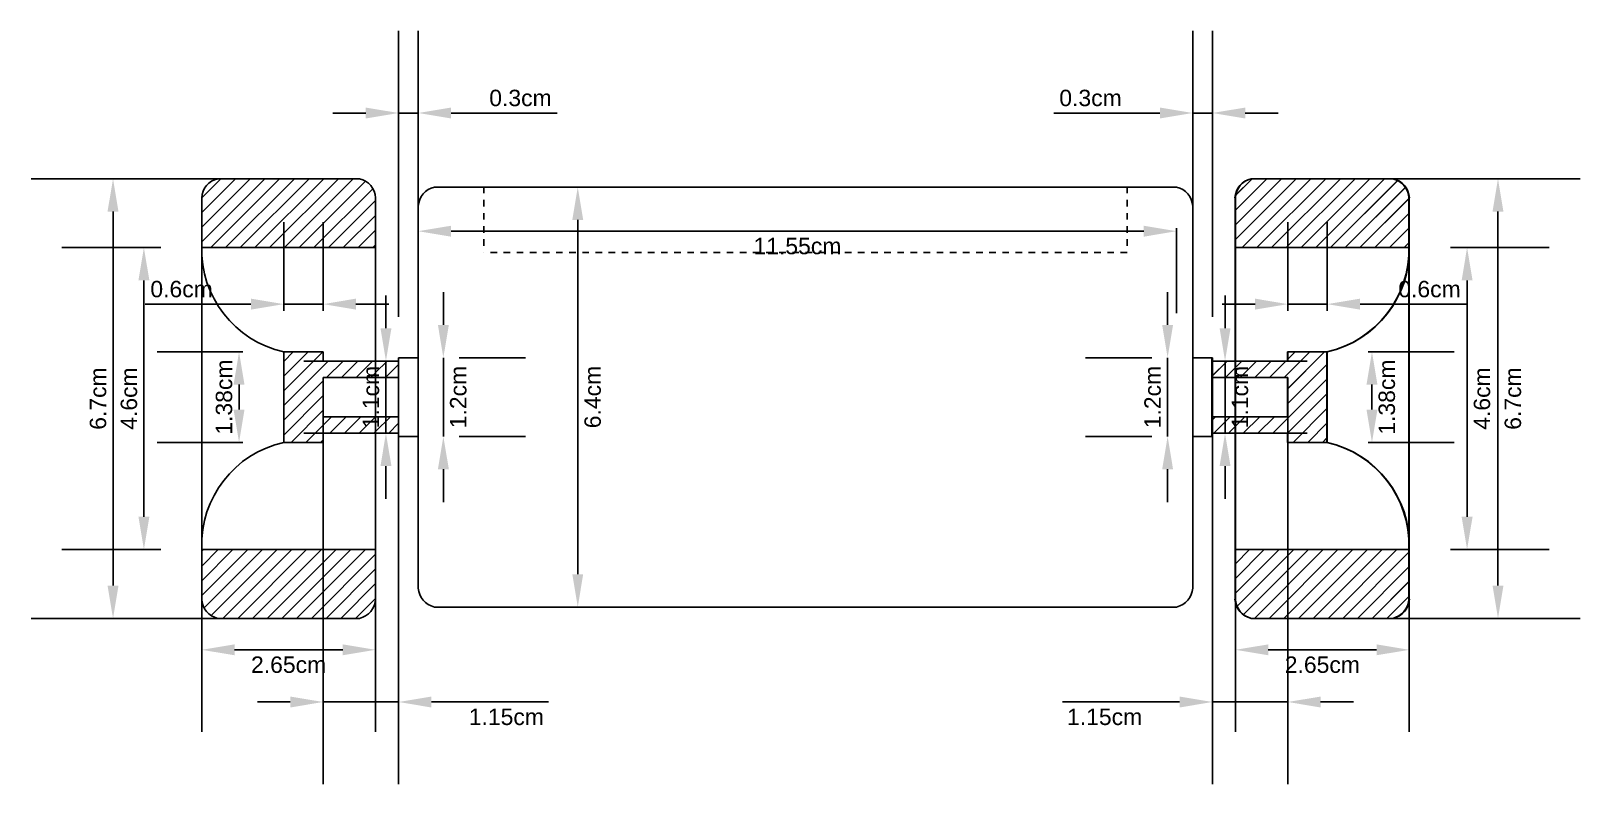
# Model space of a CAD drawing. Header units: millimetres. Extents: x 1801 to 3617, y 1965 to 3961.
# Drawn here: x 1832.09 to 1855.69, y 1980.49 to 1991.97 of the extents above; entities that cross this region are included whole.
import ezdxf

# ---------------------------------------------------------------- set-up
doc = ezdxf.new("R2010")
doc.units = ezdxf.units.MM
doc.header["$LTSCALE"] = 0.005
doc.linetypes.add('ACAD_ISO02W100', pattern=[15, 12, -3])
for name, color, linetype, plot in [('电机', 30, 'Continuous', False), ('车架', 140, 'Continuous', False), ('车轮', 18, 'Continuous', False)]:
    doc.layers.add(name, color=color, linetype=linetype, plot=plot)
doc.styles.get("Standard").update_dxf_attribs({"font": 'arial.ttf'})
doc.dimstyles.new('ISO-25', dxfattribs={"dimtxt": 0.25, "dimasz": 0.5, "dimexe": 1.25, "dimexo": 0.625, "dimgap": 0.1, "dimtad": 2, "dimdsep": 46, "dimtxsty": 'Standard', "dimcen": 2.5, "dimadec": 0, "dimazin": 0, "dimtfac": 1, "dimtmove": 0, "dimatfit": 3, "dimfxl": 1, "dimarcsym": 0})
pattern_1 = [(45, (1.81244, -1.498), (-0.1122532015, 0.1122532015), [])]
pattern_2 = [(45, (1.76317, -1.47491), (-0.1122532015, 0.1122532015), [])]

# ---------------------------------------------------------------- blocks, each defined once
blk = doc.blocks.new('*D36')
at = {"layer": 'Defpoints', "color": 0, "transparency": 16777216}
for p in [(1837.988, 1989.592), (1838.234, 1983.192), (1840.418, 1983.192)]:
    blk.add_point(p, dxfattribs=at)
at = {"layer": '车架', "color": 0, "lineweight": -2, "transparency": 16777216}
for p, q in [((1838.613, 1989.592), (1841.668, 1989.592)), ((1840.418, 1989.092), (1840.418, 1983.692)), ((1838.859, 1983.192), (1841.668, 1983.192))]:
    blk.add_line(p, q, dxfattribs=at)
at = {"layer": '车架', "color": 0, "transparency": 16777216}
for points in [[(1840.335, 1989.092), (1840.501, 1989.092), (1840.418, 1989.592)], [(1840.335, 1983.692), (1840.501, 1983.692), (1840.418, 1983.192)]]:
    blk.add_solid(points, dxfattribs=at)
at = {"layer": '车架', "color": 0, "transparency": 16777216, "insert": (1840.646, 1986.392), "char_height": 0.25, "attachment_point": 5, "rotation": 90}
blk.add_mtext('6.4cm', dxfattribs=at)
blk = doc.blocks.new('*D37')
at = {"layer": 'Defpoints', "color": 0, "transparency": 16777216}
for p in [(1837.988, 1989.592), (1849.542, 1989.592), (1849.542, 1988.92)]:
    blk.add_point(p, dxfattribs=at)
at = {"layer": '车架', "color": 0, "lineweight": -2, "transparency": 16777216}
for p, q in [((1837.988, 1988.967), (1837.988, 1987.67)), ((1838.488, 1988.92), (1849.042, 1988.92)), ((1849.542, 1988.967), (1849.542, 1987.67))]:
    blk.add_line(p, q, dxfattribs=at)
at = {"layer": '车架', "color": 0, "transparency": 16777216}
for points in [[(1838.488, 1989.003), (1838.488, 1988.836), (1837.988, 1988.92)], [(1849.042, 1989.003), (1849.042, 1988.836), (1849.542, 1988.92)]]:
    blk.add_solid(points, dxfattribs=at)
at = {"layer": '车架', "color": 0, "transparency": 16777216, "insert": (1843.765, 1988.692), "char_height": 0.25, "attachment_point": 5}
blk.add_mtext('11.55cm', dxfattribs=at)
blk = doc.blocks.new('*D38')
at = {"layer": 'Defpoints', "color": 0, "transparency": 16777216}
for p in [(1837.988, 1986.992), (1837.988, 1985.792), (1838.37, 1985.792)]:
    blk.add_point(p, dxfattribs=at)
at = {"layer": '电机', "color": 0, "lineweight": -2, "transparency": 16777216}
for p, q in [((1838.37, 1987.492), (1838.37, 1987.992)), ((1838.37, 1986.992), (1838.37, 1985.792)), ((1838.613, 1986.992), (1839.62, 1986.992)), ((1838.613, 1985.792), (1839.62, 1985.792)), ((1838.37, 1985.292), (1838.37, 1984.792))]:
    blk.add_line(p, q, dxfattribs=at)
at = {"layer": '电机', "color": 0, "transparency": 16777216}
for points in [[(1838.287, 1987.492), (1838.454, 1987.492), (1838.37, 1986.992)], [(1838.287, 1985.292), (1838.454, 1985.292), (1838.37, 1985.792)]]:
    blk.add_solid(points, dxfattribs=at)
at = {"layer": '电机', "color": 0, "transparency": 16777216, "insert": (1838.598, 1986.392), "char_height": 0.25, "attachment_point": 5, "rotation": 90}
blk.add_mtext('1.2cm', dxfattribs=at)
blk = doc.blocks.new('*D39')
at = {"layer": 'Defpoints', "color": 0, "transparency": 16777216}
for p in [(1837.688, 1986.941), (1837.495, 1985.841), (1837.688, 1985.841)]:
    blk.add_point(p, dxfattribs=at)
at = {"layer": '电机', "color": 0, "lineweight": -2, "transparency": 16777216}
for p, q in [((1837.495, 1987.441), (1837.495, 1987.941)), ((1837.063, 1986.941), (1836.245, 1986.941)), ((1837.495, 1986.941), (1837.495, 1985.841)), ((1837.063, 1985.841), (1836.245, 1985.841)), ((1837.495, 1985.341), (1837.495, 1984.841))]:
    blk.add_line(p, q, dxfattribs=at)
at = {"layer": '电机', "color": 0, "transparency": 16777216}
for points in [[(1837.412, 1987.441), (1837.579, 1987.441), (1837.495, 1986.941)], [(1837.412, 1985.341), (1837.579, 1985.341), (1837.495, 1985.841)]]:
    blk.add_solid(points, dxfattribs=at)
at = {"layer": '电机', "color": 0, "transparency": 16777216, "insert": (1837.268, 1986.391), "char_height": 0.25, "attachment_point": 5, "rotation": 90}
blk.add_mtext('1.1cm', dxfattribs=at)
blk = doc.blocks.new('*D40')
at = {"layer": 'Defpoints', "color": 0, "transparency": 16777216}
for p in [(1836.538, 1986.941), (1837.688, 1986.936), (1837.688, 1981.745)]:
    blk.add_point(p, dxfattribs=at)
at = {"layer": '电机', "color": 0, "lineweight": -2, "transparency": 16777216}
for p, q in [((1836.538, 1986.316), (1836.538, 1980.495)), ((1837.688, 1986.311), (1837.688, 1980.495)), ((1836.038, 1981.745), (1835.538, 1981.745)), ((1836.538, 1981.745), (1837.688, 1981.745)), ((1838.188, 1981.745), (1839.973, 1981.745))]:
    blk.add_line(p, q, dxfattribs=at)
at = {"layer": '电机', "color": 0, "transparency": 16777216}
for points in [[(1836.038, 1981.828), (1836.038, 1981.661), (1836.538, 1981.745)], [(1838.188, 1981.828), (1838.188, 1981.661), (1837.688, 1981.745)]]:
    blk.add_solid(points, dxfattribs=at)
at = {"layer": '电机', "color": 0, "transparency": 16777216, "insert": (1839.33, 1981.517), "char_height": 0.25, "attachment_point": 5}
blk.add_mtext('1.15cm', dxfattribs=at)
blk = doc.blocks.new('*D41')
at = {"layer": 'Defpoints', "color": 0, "transparency": 16777216}
for p in [(1837.988, 1990.721), (1837.688, 1986.991), (1837.988, 1986.991)]:
    blk.add_point(p, dxfattribs=at)
at = {"layer": '电机', "color": 0, "lineweight": -2, "transparency": 16777216}
for p, q in [((1837.688, 1987.616), (1837.688, 1991.971)), ((1837.988, 1987.616), (1837.988, 1991.971)), ((1837.188, 1990.721), (1836.688, 1990.721)), ((1837.688, 1990.721), (1837.988, 1990.721)), ((1838.488, 1990.721), (1840.102, 1990.721))]:
    blk.add_line(p, q, dxfattribs=at)
at = {"layer": '电机', "color": 0, "transparency": 16777216}
for points in [[(1837.188, 1990.804), (1837.188, 1990.638), (1837.688, 1990.721)], [(1838.488, 1990.804), (1838.488, 1990.638), (1837.988, 1990.721)]]:
    blk.add_solid(points, dxfattribs=at)
at = {"layer": '电机', "color": 0, "transparency": 16777216, "insert": (1839.545, 1990.949), "char_height": 0.25, "attachment_point": 5}
blk.add_mtext('0.3cm', dxfattribs=at)
blk = doc.blocks.new('*D42')
at = {"layer": 'Defpoints', "color": 0, "transparency": 16777216}
for p in [(1835.938, 1987.081), (1835.257, 1985.701), (1835.938, 1985.701)]:
    blk.add_point(p, dxfattribs=at)
at = {"layer": '电机', "color": 0, "lineweight": -2, "transparency": 16777216}
for p, q in [((1835.313, 1987.081), (1834.007, 1987.081)), ((1835.257, 1986.581), (1835.257, 1986.201)), ((1835.313, 1985.701), (1834.007, 1985.701))]:
    blk.add_line(p, q, dxfattribs=at)
at = {"layer": '电机', "color": 0, "transparency": 16777216}
for points in [[(1835.174, 1986.581), (1835.34, 1986.581), (1835.257, 1987.081)], [(1835.174, 1986.201), (1835.34, 1986.201), (1835.257, 1985.701)]]:
    blk.add_solid(points, dxfattribs=at)
at = {"layer": '电机', "color": 0, "transparency": 16777216, "insert": (1835.029, 1986.391), "char_height": 0.25, "attachment_point": 5, "rotation": 90}
blk.add_mtext('1.38cm', dxfattribs=at)
blk = doc.blocks.new('*D43')
at = {"layer": 'Defpoints', "color": 0, "transparency": 16777216}
for p in [(1836.538, 1987.808), (1835.938, 1987.081), (1836.538, 1987.081)]:
    blk.add_point(p, dxfattribs=at)
at = {"layer": '电机', "color": 0, "lineweight": -2, "transparency": 16777216}
for p, q in [((1835.938, 1987.706), (1835.938, 1989.058)), ((1836.538, 1987.706), (1836.538, 1989.058)), ((1835.438, 1987.808), (1833.824, 1987.808)), ((1836.538, 1987.808), (1835.938, 1987.808)), ((1837.038, 1987.808), (1837.538, 1987.808))]:
    blk.add_line(p, q, dxfattribs=at)
at = {"layer": '电机', "color": 0, "transparency": 16777216}
for points in [[(1835.438, 1987.892), (1835.438, 1987.725), (1835.938, 1987.808)], [(1837.038, 1987.892), (1837.038, 1987.725), (1836.538, 1987.808)]]:
    blk.add_solid(points, dxfattribs=at)
at = {"layer": '电机', "color": 0, "transparency": 16777216, "insert": (1834.381, 1988.036), "char_height": 0.25, "attachment_point": 5}
blk.add_mtext('0.6cm', dxfattribs=at)
blk = doc.blocks.new('*D44')
at = {"layer": 'Defpoints', "color": 0, "transparency": 16777216}
for p in [(1835.771, 1989.719), (1833.337, 1983.019), (1835.771, 1983.019)]:
    blk.add_point(p, dxfattribs=at)
at = {"layer": '车轮', "color": 0, "lineweight": -2, "transparency": 16777216}
for p, q in [((1835.146, 1989.719), (1832.087, 1989.719)), ((1833.337, 1989.219), (1833.337, 1983.519)), ((1835.146, 1983.019), (1832.087, 1983.019))]:
    blk.add_line(p, q, dxfattribs=at)
at = {"layer": '车轮', "color": 0, "transparency": 16777216}
for points in [[(1833.253, 1989.219), (1833.42, 1989.219), (1833.337, 1989.719)], [(1833.253, 1983.519), (1833.42, 1983.519), (1833.337, 1983.019)]]:
    blk.add_solid(points, dxfattribs=at)
at = {"layer": '车轮', "color": 0, "transparency": 16777216, "insert": (1833.109, 1986.369), "char_height": 0.25, "attachment_point": 5, "rotation": 90}
blk.add_mtext('6.7cm', dxfattribs=at)
blk = doc.blocks.new('*D45')
at = {"layer": 'Defpoints', "color": 0, "transparency": 16777216}
for p in [(1834.688, 1988.669), (1833.807, 1984.069), (1834.688, 1984.069)]:
    blk.add_point(p, dxfattribs=at)
at = {"layer": '车轮', "color": 0, "lineweight": -2, "transparency": 16777216}
for p, q in [((1834.063, 1988.669), (1832.557, 1988.669)), ((1833.807, 1988.169), (1833.807, 1984.569)), ((1834.063, 1984.069), (1832.557, 1984.069))]:
    blk.add_line(p, q, dxfattribs=at)
at = {"layer": '车轮', "color": 0, "transparency": 16777216}
for points in [[(1833.724, 1988.169), (1833.891, 1988.169), (1833.807, 1988.669)], [(1833.724, 1984.569), (1833.891, 1984.569), (1833.807, 1984.069)]]:
    blk.add_solid(points, dxfattribs=at)
at = {"layer": '车轮', "color": 0, "transparency": 16777216, "insert": (1833.58, 1986.369), "char_height": 0.25, "attachment_point": 5, "rotation": 90}
blk.add_mtext('4.6cm', dxfattribs=at)
blk = doc.blocks.new('*D46')
at = {"layer": 'Defpoints', "color": 0, "transparency": 16777216}
for p in [(1834.688, 1985.063), (1837.337, 1985.063), (1837.337, 1982.54)]:
    blk.add_point(p, dxfattribs=at)
at = {"layer": '车轮', "color": 0, "lineweight": -2, "transparency": 16777216}
for p, q in [((1834.688, 1984.438), (1834.688, 1981.29)), ((1837.337, 1984.438), (1837.337, 1981.29)), ((1835.188, 1982.54), (1836.837, 1982.54))]:
    blk.add_line(p, q, dxfattribs=at)
at = {"layer": '车轮', "color": 0, "transparency": 16777216}
for points in [[(1835.188, 1982.623), (1835.188, 1982.457), (1834.688, 1982.54)], [(1836.837, 1982.623), (1836.837, 1982.457), (1837.337, 1982.54)]]:
    blk.add_solid(points, dxfattribs=at)
at = {"layer": '车轮', "color": 0, "transparency": 16777216, "insert": (1836.012, 1982.312), "char_height": 0.25, "attachment_point": 5}
blk.add_mtext('2.65cm', dxfattribs=at)
blk = doc.blocks.new('*D47')
at = {"layer": 'Defpoints', "color": 0, "transparency": 16777216}
for p in [(1849.788, 1986.992), (1849.406, 1985.792), (1849.788, 1985.792)]:
    blk.add_point(p, dxfattribs=at)
at = {"layer": '电机', "color": 0, "lineweight": -2, "transparency": 16777216}
for p, q in [((1849.406, 1987.492), (1849.406, 1987.992)), ((1849.163, 1986.992), (1848.156, 1986.992)), ((1849.406, 1986.992), (1849.406, 1985.792)), ((1849.163, 1985.792), (1848.156, 1985.792)), ((1849.406, 1985.292), (1849.406, 1984.792))]:
    blk.add_line(p, q, dxfattribs=at)
at = {"layer": '电机', "color": 0, "transparency": 16777216}
for points in [[(1849.323, 1987.492), (1849.489, 1987.492), (1849.406, 1986.992)], [(1849.323, 1985.292), (1849.489, 1985.292), (1849.406, 1985.792)]]:
    blk.add_solid(points, dxfattribs=at)
at = {"layer": '电机', "color": 0, "transparency": 16777216, "insert": (1849.178, 1986.392), "char_height": 0.25, "attachment_point": 5, "rotation": 90}
blk.add_mtext('1.2cm', dxfattribs=at)
blk = doc.blocks.new('*D48')
at = {"layer": 'Defpoints', "color": 0, "transparency": 16777216}
for p in [(1850.088, 1986.941), (1850.088, 1985.841), (1850.281, 1985.841)]:
    blk.add_point(p, dxfattribs=at)
at = {"layer": '电机', "color": 0, "lineweight": -2, "transparency": 16777216}
for p, q in [((1850.281, 1987.441), (1850.281, 1987.941)), ((1850.281, 1986.941), (1850.281, 1985.841)), ((1850.713, 1986.941), (1851.531, 1986.941)), ((1850.713, 1985.841), (1851.531, 1985.841)), ((1850.281, 1985.341), (1850.281, 1984.841))]:
    blk.add_line(p, q, dxfattribs=at)
at = {"layer": '电机', "color": 0, "transparency": 16777216}
for points in [[(1850.198, 1987.441), (1850.364, 1987.441), (1850.281, 1986.941)], [(1850.198, 1985.341), (1850.364, 1985.341), (1850.281, 1985.841)]]:
    blk.add_solid(points, dxfattribs=at)
at = {"layer": '电机', "color": 0, "transparency": 16777216, "insert": (1850.509, 1986.391), "char_height": 0.25, "attachment_point": 5, "rotation": 90}
blk.add_mtext('1.1cm', dxfattribs=at)
blk = doc.blocks.new('*D49')
at = {"layer": 'Defpoints', "color": 0, "transparency": 16777216}
for p in [(1850.089, 1986.936), (1851.238, 1986.941), (1850.089, 1981.745)]:
    blk.add_point(p, dxfattribs=at)
at = {"layer": '电机', "color": 0, "lineweight": -2, "transparency": 16777216}
for p, q in [((1850.089, 1986.311), (1850.089, 1980.495)), ((1851.238, 1986.316), (1851.238, 1980.495)), ((1849.589, 1981.745), (1847.804, 1981.745)), ((1851.238, 1981.745), (1850.089, 1981.745)), ((1851.738, 1981.745), (1852.238, 1981.745))]:
    blk.add_line(p, q, dxfattribs=at)
at = {"layer": '电机', "color": 0, "transparency": 16777216}
for points in [[(1849.589, 1981.828), (1849.589, 1981.661), (1850.089, 1981.745)], [(1851.738, 1981.828), (1851.738, 1981.661), (1851.238, 1981.745)]]:
    blk.add_solid(points, dxfattribs=at)
at = {"layer": '电机', "color": 0, "transparency": 16777216, "insert": (1848.446, 1981.517), "char_height": 0.25, "attachment_point": 5}
blk.add_mtext('1.15cm', dxfattribs=at)
blk = doc.blocks.new('*D50')
at = {"layer": 'Defpoints', "color": 0, "transparency": 16777216}
for p in [(1849.788, 1990.721), (1849.788, 1986.991), (1850.088, 1986.991)]:
    blk.add_point(p, dxfattribs=at)
at = {"layer": '电机', "color": 0, "lineweight": -2, "transparency": 16777216}
for p, q in [((1849.788, 1987.616), (1849.788, 1991.971)), ((1850.088, 1987.616), (1850.088, 1991.971)), ((1849.288, 1990.721), (1847.674, 1990.721)), ((1850.088, 1990.721), (1849.788, 1990.721)), ((1850.588, 1990.721), (1851.088, 1990.721))]:
    blk.add_line(p, q, dxfattribs=at)
at = {"layer": '电机', "color": 0, "transparency": 16777216}
for points in [[(1849.288, 1990.804), (1849.288, 1990.638), (1849.788, 1990.721)], [(1850.588, 1990.804), (1850.588, 1990.638), (1850.088, 1990.721)]]:
    blk.add_solid(points, dxfattribs=at)
at = {"layer": '电机', "color": 0, "transparency": 16777216, "insert": (1848.231, 1990.949), "char_height": 0.25, "attachment_point": 5}
blk.add_mtext('0.3cm', dxfattribs=at)
blk = doc.blocks.new('*D51')
at = {"layer": 'Defpoints', "color": 0, "transparency": 16777216}
for p in [(1851.838, 1987.081), (1851.838, 1985.701), (1852.52, 1985.701)]:
    blk.add_point(p, dxfattribs=at)
at = {"layer": '电机', "color": 0, "lineweight": -2, "transparency": 16777216}
for p, q in [((1852.463, 1987.081), (1853.77, 1987.081)), ((1852.52, 1986.581), (1852.52, 1986.201)), ((1852.463, 1985.701), (1853.77, 1985.701))]:
    blk.add_line(p, q, dxfattribs=at)
at = {"layer": '电机', "color": 0, "transparency": 16777216}
for points in [[(1852.436, 1986.581), (1852.603, 1986.581), (1852.52, 1987.081)], [(1852.436, 1986.201), (1852.603, 1986.201), (1852.52, 1985.701)]]:
    blk.add_solid(points, dxfattribs=at)
at = {"layer": '电机', "color": 0, "transparency": 16777216, "insert": (1852.747, 1986.391), "char_height": 0.25, "attachment_point": 5, "rotation": 90}
blk.add_mtext('1.38cm', dxfattribs=at)
blk = doc.blocks.new('*D52')
at = {"layer": 'Defpoints', "color": 0, "transparency": 16777216}
for p in [(1851.238, 1987.808), (1851.238, 1987.081), (1851.838, 1987.081)]:
    blk.add_point(p, dxfattribs=at)
at = {"layer": '电机', "color": 0, "lineweight": -2, "transparency": 16777216}
for p, q in [((1851.238, 1987.706), (1851.238, 1989.058)), ((1851.838, 1987.706), (1851.838, 1989.058)), ((1850.738, 1987.808), (1850.238, 1987.808)), ((1851.238, 1987.808), (1851.838, 1987.808)), ((1852.338, 1987.808), (1853.953, 1987.808))]:
    blk.add_line(p, q, dxfattribs=at)
at = {"layer": '电机', "color": 0, "transparency": 16777216}
for points in [[(1850.738, 1987.892), (1850.738, 1987.725), (1851.238, 1987.808)], [(1852.338, 1987.892), (1852.338, 1987.725), (1851.838, 1987.808)]]:
    blk.add_solid(points, dxfattribs=at)
at = {"layer": '电机', "color": 0, "transparency": 16777216, "insert": (1853.396, 1988.036), "char_height": 0.25, "attachment_point": 5}
blk.add_mtext('0.6cm', dxfattribs=at)
blk = doc.blocks.new('*D53')
at = {"layer": 'Defpoints', "color": 0, "transparency": 16777216}
for p in [(1852.005, 1989.719), (1852.005, 1983.019), (1854.44, 1983.019)]:
    blk.add_point(p, dxfattribs=at)
at = {"layer": '车轮', "color": 0, "lineweight": -2, "transparency": 16777216}
for p, q in [((1852.63, 1989.719), (1855.69, 1989.719)), ((1854.44, 1989.219), (1854.44, 1983.519)), ((1852.63, 1983.019), (1855.69, 1983.019))]:
    blk.add_line(p, q, dxfattribs=at)
at = {"layer": '车轮', "color": 0, "transparency": 16777216}
for points in [[(1854.357, 1989.219), (1854.523, 1989.219), (1854.44, 1989.719)], [(1854.357, 1983.519), (1854.523, 1983.519), (1854.44, 1983.019)]]:
    blk.add_solid(points, dxfattribs=at)
at = {"layer": '车轮', "color": 0, "transparency": 16777216, "insert": (1854.668, 1986.369), "char_height": 0.25, "attachment_point": 5, "rotation": 90}
blk.add_mtext('6.7cm', dxfattribs=at)
blk = doc.blocks.new('*D54')
at = {"layer": 'Defpoints', "color": 0, "transparency": 16777216}
for p in [(1853.089, 1988.669), (1853.089, 1984.069), (1853.969, 1984.069)]:
    blk.add_point(p, dxfattribs=at)
at = {"layer": '车轮', "color": 0, "lineweight": -2, "transparency": 16777216}
for p, q in [((1853.714, 1988.669), (1855.219, 1988.669)), ((1853.969, 1988.169), (1853.969, 1984.569)), ((1853.714, 1984.069), (1855.219, 1984.069))]:
    blk.add_line(p, q, dxfattribs=at)
at = {"layer": '车轮', "color": 0, "transparency": 16777216}
for points in [[(1853.886, 1988.169), (1854.053, 1988.169), (1853.969, 1988.669)], [(1853.886, 1984.569), (1854.053, 1984.569), (1853.969, 1984.069)]]:
    blk.add_solid(points, dxfattribs=at)
at = {"layer": '车轮', "color": 0, "transparency": 16777216, "insert": (1854.197, 1986.369), "char_height": 0.25, "attachment_point": 5, "rotation": 90}
blk.add_mtext('4.6cm', dxfattribs=at)
blk = doc.blocks.new('*D55')
at = {"layer": 'Defpoints', "color": 0, "transparency": 16777216}
for p in [(1850.44, 1985.063), (1853.089, 1985.063), (1850.44, 1982.54)]:
    blk.add_point(p, dxfattribs=at)
at = {"layer": '车轮', "color": 0, "lineweight": -2, "transparency": 16777216}
for p, q in [((1850.44, 1984.438), (1850.44, 1981.29)), ((1853.089, 1984.438), (1853.089, 1981.29)), ((1852.589, 1982.54), (1850.94, 1982.54))]:
    blk.add_line(p, q, dxfattribs=at)
at = {"layer": '车轮', "color": 0, "transparency": 16777216}
for points in [[(1850.94, 1982.623), (1850.94, 1982.457), (1850.44, 1982.54)], [(1852.589, 1982.623), (1852.589, 1982.457), (1853.089, 1982.54)]]:
    blk.add_solid(points, dxfattribs=at)
at = {"layer": '车轮', "color": 0, "transparency": 16777216, "insert": (1851.764, 1982.312), "char_height": 0.25, "attachment_point": 5}
blk.add_mtext('2.65cm', dxfattribs=at)

msp = doc.modelspace()

# ---------------------------------------------------------------- hatches: boundary and pattern name
at = {"layer": '电机'}
h = msp.add_hatch(dxfattribs=at)
h.set_pattern_fill('ANSI31', color=256, scale=0.05)
h.set_pattern_definition(pattern_2)
h.paths.add_polyline_path([(1836.539, 1986.691), (1837.337, 1986.691), (1837.337, 1986.941), (1836.883, 1986.941), (1836.538, 1986.941), (1836.538, 1987.081), (1835.938, 1987.081), (1835.938, 1985.701), (1836.538, 1985.701), (1836.538, 1985.841), (1837.288, 1985.841), (1837.337, 1985.841), (1837.337, 1986.091), (1836.539, 1986.091)])
h.paths.add_polyline_path([(1837.688, 1986.87), (1837.688, 1986.941), (1837.338, 1986.941), (1837.338, 1986.691), (1837.688, 1986.691)])
h.paths.add_polyline_path([(1837.688, 1986.091), (1837.338, 1986.091), (1837.338, 1985.841), (1837.688, 1985.841)])
h = msp.add_hatch(dxfattribs=at)
h.set_pattern_fill('ANSI31', color=256, scale=0.05)
h.set_pattern_definition(pattern_2)
h.paths.add_polyline_path([(1851.231, 1986.691), (1850.433, 1986.691), (1850.433, 1986.941), (1850.887, 1986.941), (1851.232, 1986.941), (1851.232, 1987.081), (1851.832, 1987.081), (1851.832, 1985.701), (1851.232, 1985.701), (1851.232, 1985.841), (1850.482, 1985.841), (1850.433, 1985.841), (1850.433, 1986.091), (1851.231, 1986.091)])
h.paths.add_polyline_path([(1850.082, 1986.87), (1850.082, 1986.941), (1850.433, 1986.941), (1850.433, 1986.691), (1850.082, 1986.691)])
h.paths.add_polyline_path([(1850.082, 1986.091), (1850.433, 1986.091), (1850.433, 1985.841), (1850.082, 1985.841)])
h = msp.add_hatch(dxfattribs=at)
h.set_pattern_fill('ANSI31', color=256, scale=0.05)
h.set_pattern_definition(pattern_2)
h.paths.add_polyline_path([(1851.238, 1986.691), (1850.439, 1986.691), (1850.439, 1986.941), (1850.893, 1986.941), (1851.238, 1986.941), (1851.238, 1987.081), (1851.838, 1987.081), (1851.838, 1985.701), (1851.238, 1985.701), (1851.238, 1985.841), (1850.488, 1985.841), (1850.439, 1985.841), (1850.439, 1986.091), (1851.238, 1986.091)])
h.paths.add_polyline_path([(1850.088, 1986.87), (1850.088, 1986.941), (1850.439, 1986.941), (1850.439, 1986.691), (1850.088, 1986.691)])
h.paths.add_polyline_path([(1850.088, 1986.091), (1850.439, 1986.091), (1850.439, 1985.841), (1850.088, 1985.841)])
at = {"layer": '车轮'}
h = msp.add_hatch(dxfattribs=at)
h.set_pattern_fill('ANSI31', color=256, scale=0.05)
h.set_pattern_definition(pattern_1)
h.paths.add_polyline_path([(1837.338, 1989.427, 0.331457), (1837.091, 1989.719), (1834.934, 1989.719, 0.331457), (1834.688, 1989.427), (1834.688, 1988.669), (1837.338, 1988.669)])
h.paths.add_polyline_path([(1837.338, 1984.069), (1834.688, 1984.069), (1834.688, 1983.311, 0.331457), (1834.934, 1983.019), (1837.091, 1983.019, 0.331457), (1837.338, 1983.311)])
h = msp.add_hatch(dxfattribs=at)
h.set_pattern_fill('ANSI31', color=256, scale=0.05)
h.set_pattern_definition(pattern_1)
h.paths.add_polyline_path([(1850.433, 1989.427, -0.331457), (1850.679, 1989.719), (1852.836, 1989.719, -0.331457), (1853.083, 1989.427), (1853.083, 1988.669), (1850.433, 1988.669)])
h.paths.add_polyline_path([(1850.433, 1984.069), (1853.083, 1984.069), (1853.083, 1983.311, -0.331457), (1852.836, 1983.019), (1850.679, 1983.019, -0.331457), (1850.433, 1983.311)])
h = msp.add_hatch(dxfattribs=at)
h.set_pattern_fill('ANSI31', color=256, scale=0.05)
h.set_pattern_definition(pattern_1)
h.paths.add_polyline_path([(1850.439, 1989.427, -0.331457), (1850.685, 1989.719), (1852.843, 1989.719, -0.331457), (1853.089, 1989.427), (1853.089, 1988.669), (1850.439, 1988.669)])
h.paths.add_polyline_path([(1850.439, 1984.069), (1853.089, 1984.069), (1853.089, 1983.311, -0.331457), (1852.843, 1983.019), (1850.685, 1983.019, -0.331457), (1850.439, 1983.311)])

# ---------------------------------------------------------------- linework, layer by layer
at = {"layer": '电机'}
for p, q in [((1836.538, 1987.081), (1835.938, 1987.081)), ((1835.938, 1987.081), (1835.938, 1985.701)), ((1836.538, 1986.941), (1836.538, 1987.081)), ((1836.538, 1986.941), (1837.688, 1986.941)), ((1837.688, 1986.941), (1836.883, 1986.941)), ((1837.988, 1986.992), (1837.688, 1986.991)), ((1837.688, 1986.991), (1837.688, 1985.792)), ((1837.688, 1986.991), (1837.688, 1986.941)), ((1837.688, 1986.991), (1837.688, 1986.941)), ((1837.688, 1986.941), (1837.688, 1986.941)), ((1837.688, 1986.941), (1837.689, 1986.691)), ((1849.782, 1986.992), (1850.082, 1986.991)), ((1849.788, 1986.992), (1850.088, 1986.991)), ((1850.082, 1986.941), (1850.081, 1986.691)), ((1850.082, 1986.991), (1850.082, 1985.792)), ((1850.082, 1986.991), (1850.082, 1986.941)), ((1850.082, 1986.991), (1850.082, 1986.941)), ((1851.232, 1986.941), (1850.082, 1986.941)), ((1850.082, 1986.941), (1850.082, 1986.941)), ((1850.082, 1986.941), (1850.887, 1986.941)), ((1850.088, 1986.991), (1850.088, 1985.792)), ((1850.088, 1986.991), (1850.088, 1986.941)), ((1850.088, 1986.991), (1850.088, 1986.941)), ((1851.238, 1986.941), (1850.088, 1986.941)), ((1850.088, 1986.941), (1850.088, 1986.941)), ((1850.088, 1986.941), (1850.088, 1986.691)), ((1850.088, 1986.941), (1850.893, 1986.941)), ((1851.232, 1986.941), (1851.232, 1987.081)), ((1851.232, 1987.081), (1851.832, 1987.081)), ((1851.238, 1986.941), (1851.238, 1987.081)), ((1851.238, 1987.081), (1851.838, 1987.081)), ((1851.832, 1987.081), (1851.832, 1985.701)), ((1851.838, 1987.081), (1851.838, 1985.701)), ((1837.689, 1986.691), (1836.539, 1986.691)), ((1836.539, 1986.691), (1836.539, 1986.091)), ((1850.081, 1986.691), (1851.231, 1986.691)), ((1850.088, 1986.691), (1851.238, 1986.691)), ((1851.231, 1986.691), (1851.231, 1986.091)), ((1851.238, 1986.691), (1851.238, 1986.091)), ((1836.539, 1986.091), (1837.688, 1986.091)), ((1851.231, 1986.091), (1850.082, 1986.091)), ((1851.238, 1986.091), (1850.088, 1986.091)), ((1836.538, 1985.701), (1836.538, 1985.841)), ((1836.538, 1985.841), (1837.288, 1985.841)), ((1837.288, 1985.841), (1837.688, 1985.841)), ((1837.688, 1985.792), (1837.988, 1985.792)), ((1850.082, 1985.792), (1849.782, 1985.792)), ((1850.088, 1985.792), (1849.788, 1985.792)), ((1850.482, 1985.841), (1850.082, 1985.841)), ((1850.488, 1985.841), (1850.088, 1985.841)), ((1851.232, 1985.841), (1850.482, 1985.841)), ((1851.238, 1985.841), (1850.488, 1985.841)), ((1851.232, 1985.701), (1851.232, 1985.841)), ((1851.238, 1985.701), (1851.238, 1985.841)), ((1835.938, 1985.701), (1836.538, 1985.701)), ((1851.832, 1985.701), (1851.232, 1985.701)), ((1851.838, 1985.701), (1851.238, 1985.701))]:
    msp.add_line(p, q, dxfattribs=at)
at = {"layer": '车架'}
for p, q in [((1838.234, 1989.592), (1849.542, 1989.592)), ((1849.788, 1989.592), (1849.788, 1983.481)), ((1837.988, 1989.303), (1837.988, 1983.481)), ((1838.234, 1983.192), (1849.542, 1983.192))]:
    msp.add_line(p, q, dxfattribs=at)
at = {"layer": '车架', "linetype": 'ACAD_ISO02W100'}
for p, q in [((1838.988, 1989.597), (1838.988, 1988.597)), ((1848.788, 1989.597), (1848.788, 1988.597)), ((1848.788, 1988.597), (1838.988, 1988.597))]:
    msp.add_line(p, q, dxfattribs=at)
at = {"layer": '车架'}
for centre, start, end in [((1838.307, 1989.281), 103.1635, 176.0204), ((1849.469, 1989.281), 3.9796, 76.8365), ((1838.307, 1983.504), 183.9796, 256.8365), ((1849.469, 1983.504), 283.1635, 356.0204)]:
    msp.add_arc(centre, 0.32, start, end, dxfattribs=at)
at = {"layer": '车轮'}
for p, q in [((1837.091, 1989.719), (1834.934, 1989.719)), ((1850.679, 1989.719), (1852.836, 1989.719)), ((1850.685, 1989.719), (1852.843, 1989.719)), ((1834.688, 1989.427), (1834.688, 1983.311)), ((1837.338, 1986.369), (1837.338, 1989.427)), ((1850.433, 1986.369), (1850.433, 1989.427)), ((1850.439, 1986.369), (1850.439, 1989.427)), ((1853.083, 1989.427), (1853.083, 1983.311)), ((1853.089, 1989.427), (1853.089, 1983.311)), ((1837.336, 1988.669), (1834.688, 1988.669)), ((1837.338, 1986.369), (1837.336, 1988.669)), ((1850.433, 1986.369), (1850.434, 1988.669)), ((1850.434, 1988.669), (1853.083, 1988.669)), ((1850.439, 1986.369), (1850.44, 1988.669)), ((1850.44, 1988.669), (1853.089, 1988.669)), ((1837.338, 1986.369), (1837.336, 1984.069)), ((1837.338, 1983.311), (1837.338, 1986.369)), ((1850.433, 1983.311), (1850.433, 1986.369)), ((1850.433, 1986.369), (1850.434, 1984.069)), ((1850.439, 1983.311), (1850.439, 1986.369)), ((1850.439, 1986.369), (1850.44, 1984.069)), ((1837.336, 1984.069), (1834.688, 1984.069)), ((1850.434, 1984.069), (1853.083, 1984.069)), ((1850.44, 1984.069), (1853.089, 1984.069)), ((1834.934, 1983.019), (1837.091, 1983.019)), ((1852.836, 1983.019), (1850.679, 1983.019)), ((1852.843, 1983.019), (1850.685, 1983.019))]:
    msp.add_line(p, q, dxfattribs=at)
for centre, radius, start, end in [((1835.007, 1989.408), 0.32, 103.1635, 176.5161), ((1837.018, 1989.408), 0.32, 3.4839, 76.8365), ((1850.752, 1989.408), 0.32, 103.1635, 176.5161), ((1850.758, 1989.408), 0.32, 103.1635, 176.5161), ((1852.763, 1989.408), 0.32, 3.4839, 76.8365), ((1852.77, 1989.408), 0.32, 3.4839, 76.8365), ((1836.288, 1988.643), 1.601, 178.2876, 257.3634), ((1851.482, 1988.643), 1.601, 282.6366, 1.7124), ((1851.488, 1988.643), 1.601, 282.6366, 1.7124), ((1836.288, 1984.139), 1.601, 102.6366, 181.7124), ((1851.482, 1984.139), 1.601, 358.2876, 77.3634), ((1851.488, 1984.139), 1.601, 358.2876, 77.3634), ((1835.007, 1983.331), 0.32, 183.4839, 256.8365), ((1837.018, 1983.331), 0.32, 283.1635, 356.5161), ((1850.752, 1983.331), 0.32, 183.4839, 256.8365), ((1850.758, 1983.331), 0.32, 183.4839, 256.8365), ((1852.763, 1983.331), 0.32, 283.1635, 356.5161), ((1852.77, 1983.331), 0.32, 283.1635, 356.5161)]:
    msp.add_arc(centre, radius, start, end, dxfattribs=at)

# ---------------------------------------------------------------- dimensions: what is measured, and where the dimension line sits
at = {"layer": '电机'}
for base, p1, p2, override, picture, middle in [((1837.988, 1990.721), (1837.688, 1986.991), (1837.988, 1986.991), {"dimpost": 'cm'}, '*D41', (1839.545, 1990.949)), ((1836.538, 1987.808), (1835.938, 1987.081), (1836.538, 1987.081), {"dimjust": 1, "dimpost": 'cm'}, '*D43', (1834.381, 1988.036)), ((1837.688, 1981.745), (1836.538, 1986.941), (1837.688, 1986.936), {"dimpost": 'cm'}, '*D40', (1839.33, 1981.517))]:
    dim = msp.add_linear_dim(base=base, p1=p1, p2=p2, dimstyle='ISO-25', override=override, dxfattribs=at)
    dim.commit()
    dim.dimension.update_dxf_attribs({"geometry": picture, "text_midpoint": middle})
for base, p1, p2, angle, override, picture, middle in [((1849.788, 1990.721), (1850.088, 1986.991), (1849.788, 1986.991), 180, {"dimpost": 'cm'}, '*D50', (1848.231, 1990.949)), ((1851.238, 1987.808), (1851.838, 1987.081), (1851.238, 1987.081), 180, {"dimjust": 1, "dimpost": 'cm'}, '*D52', (1853.396, 1988.036)), ((1837.495, 1985.841), (1837.688, 1986.941), (1837.688, 1985.841), 90, {"dimpost": 'cm'}, '*D39', (1837.268, 1986.391)), ((1838.37, 1985.792), (1837.988, 1986.992), (1837.988, 1985.792), 90, {"dimpost": 'cm'}, '*D38', (1838.598, 1986.392)), ((1849.406, 1985.792), (1849.788, 1986.992), (1849.788, 1985.792), 90, {"dimpost": 'cm'}, '*D47', (1849.178, 1986.392)), ((1850.281, 1985.841), (1850.088, 1986.941), (1850.088, 1985.841), 90, {"dimpost": 'cm'}, '*D48', (1850.509, 1986.391)), ((1835.257, 1985.701), (1835.938, 1987.081), (1835.938, 1985.701), 90, {"dimpost": 'cm'}, '*D42', (1835.029, 1986.391)), ((1850.089, 1981.745), (1851.238, 1986.941), (1850.089, 1986.936), 180, {"dimpost": 'cm'}, '*D49', (1848.446, 1981.517)), ((1852.52, 1985.701), (1851.838, 1987.081), (1851.838, 1985.701), 90, {"dimpost": 'cm'}, '*D51', (1852.747, 1986.391))]:
    dim = msp.add_linear_dim(base=base, p1=p1, p2=p2, angle=angle, dimstyle='ISO-25', override=override, dxfattribs=at)
    dim.commit()
    dim.dimension.update_dxf_attribs({"geometry": picture, "text_midpoint": middle})
at = {"layer": '车架'}
dim = msp.add_linear_dim(base=(1840.418, 1983.192), p1=(1837.988, 1989.592), p2=(1838.234, 1983.192), angle=90, dimstyle='ISO-25', override={"dimpost": 'cm'}, dxfattribs=at)
dim.commit()
dim.dimension.update_dxf_attribs({"geometry": '*D36', "text_midpoint": (1840.418, 1986.392), "dimtype": 160})
dim = msp.add_linear_dim(base=(1849.542, 1988.92), p1=(1837.988, 1989.592), p2=(1849.542, 1989.592), dimstyle='ISO-25', override={"dimpost": 'cm'}, dxfattribs=at)
dim.commit()
dim.dimension.update_dxf_attribs({"geometry": '*D37', "text_midpoint": (1843.765, 1988.692)})
at = {"layer": '车轮'}
for base, p1, p2, angle, picture, middle in [((1833.337, 1983.019), (1835.771, 1989.719), (1835.771, 1983.019), 90, '*D44', (1833.109, 1986.369)), ((1854.44, 1983.019), (1852.005, 1989.719), (1852.005, 1983.019), 90, '*D53', (1854.668, 1986.369)), ((1833.807, 1984.069), (1834.688, 1988.669), (1834.688, 1984.069), 90, '*D45', (1833.58, 1986.369)), ((1853.969, 1984.069), (1853.089, 1988.669), (1853.089, 1984.069), 90, '*D54', (1854.197, 1986.369)), ((1850.44, 1982.54), (1853.089, 1985.063), (1850.44, 1985.063), 180, '*D55', (1851.764, 1982.312))]:
    dim = msp.add_linear_dim(base=base, p1=p1, p2=p2, angle=angle, dimstyle='ISO-25', override={"dimpost": 'cm'}, dxfattribs=at)
    dim.commit()
    dim.dimension.update_dxf_attribs({"geometry": picture, "text_midpoint": middle})
dim = msp.add_linear_dim(base=(1837.337, 1982.54), p1=(1834.688, 1985.063), p2=(1837.337, 1985.063), dimstyle='ISO-25', override={"dimpost": 'cm'}, dxfattribs=at)
dim.commit()
dim.dimension.update_dxf_attribs({"geometry": '*D46', "text_midpoint": (1836.012, 1982.312)})

doc.saveas('drawing.dxf')
